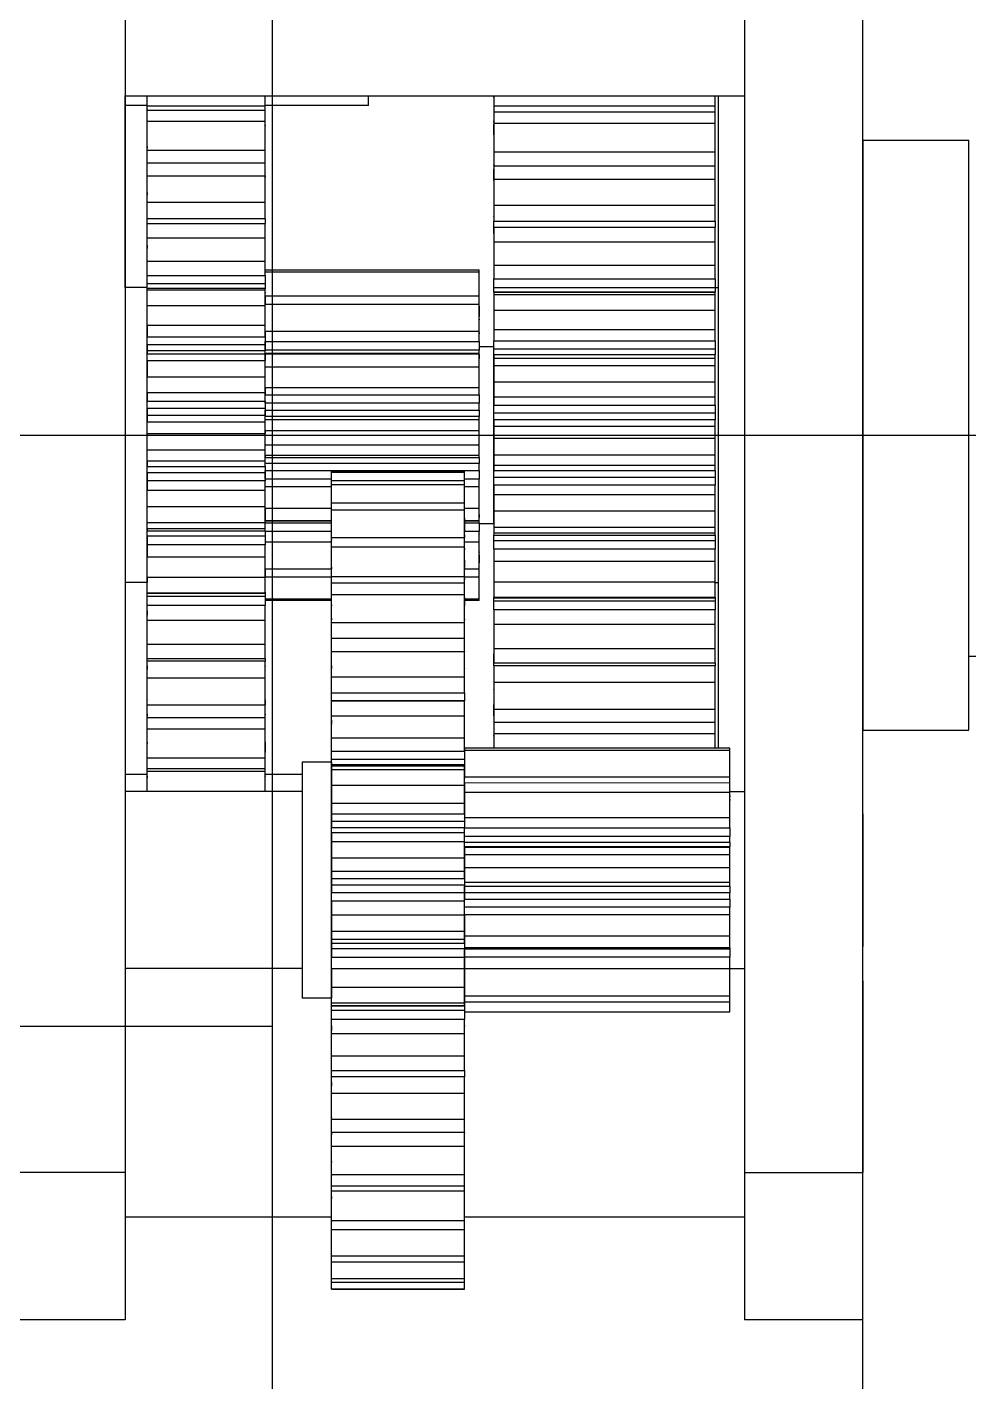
# Model space of a CAD drawing. Extents: x -38 to 38, y -21 to 21.
# Drawn here: x 19.84 to 26.22, y -6.42 to 2.77 of the extents above; entities that cross this region are included whole.
import ezdxf

# ---------------------------------------------------------------- set-up
doc = ezdxf.new("R2010")
doc.units = 0
doc.header["$MEASUREMENT"] = 0
doc.layers.get('0').update_dxf_attribs({"true_color": 0xffffff})

# ---------------------------------------------------------------- blocks, each defined once
blk = doc.blocks.new('SHAPE2DVIEW001')
at = {"color": 0}
for p, q in [((21.5, -16), (21.5, 16)), ((25.5, -16), (25.5, 16)), ((21.5, -4.01), (15, -4.01))]:
    blk.add_line(p, q, dxfattribs=at)
blk.add_lwpolyline([(25.5, -6), (25.5, -5)], dxfattribs=at)
blk = doc.blocks.new('SHAPE2DVIEW002')
at = {"color": 0}
for p, q in [((20.5, 5), (20.5, -5)), ((24.7, 5), (24.7, -5)), ((25.5, -5), (25.5, 5)), ((20.5, 2.3), (24.7, 2.3)), ((20.65, 2.2164), (20.65, 2.2314)), ((20.65, 2.2025), (20.65, 2.2314)), ((20.65, 1.8456), (20.65, 1.9325)), ((20.65, 1.4678), (20.65, 1.5781)), ((20.65, 1.0823), (20.65, 1.1782)), ((20.65, 1), (20.5, 1)), ((21.45, 0.9946), (20.65, 0.9946)), ((24.5, 1), (24.52, 1)), ((20.65, 0.6657), (20.65, 0.7444)), ((21.45, 0.7051), (21.45, 0.6972)), ((21.45, 0.7051), (21.45, 0.6345)), ((21.45, 0.7051), (22.9, 0.7051)), ((20.65, 0.5497), (20.65, 0.5699)), ((22.9, 0.5753), (21.45, 0.5753)), ((22.9, 0.5534), (21.45, 0.5534)), ((22.9, 0.6), (23, 0.6)), ((20.65, 0.2299), (20.65, 0.2893)), ((21.45, 0.3213), (21.45, 0.2724)), ((21.45, 0.3213), (22.9, 0.3213)), ((22.9, 0.2155), (21.45, 0.2155)), ((20.65, 0.0893), (20.65, 0.1316)), ((21.45, 0.1677), (22.9, 0.1677)), ((21.45, 0.1064), (22.9, 0.1064)), ((20.65, -0.2125), (20.65, -0.1742)), ((21.45, -0.1361), (21.45, -0.1521)), ((21.45, -0.1361), (22.9, -0.1361)), ((22.9, -0.1937), (21.45, -0.1937)), ((21.45, -0.2412), (22.9, -0.2412)), ((20.65, -0.3736), (20.65, -0.3106)), ((21.45, -0.3493), (21.9, -0.3493)), ((22.8, -0.3493), (22.9, -0.3493)), ((21.9, -0.4477), (21.9, -0.4378)), ((21.9, -0.5402), (21.9, -0.4477)), ((21.9, -0.6762), (21.9, -0.5402)), ((20.65, -0.6488), (20.65, -0.6327)), ((21.9, -0.5821), (21.45, -0.5821)), ((21.45, -0.5947), (21.9, -0.5947)), ((22.9, -0.5821), (22.8, -0.5821)), ((22.8, -0.5947), (22.9, -0.5947)), ((22.9, -0.6), (23, -0.6)), ((21.45, -0.725), (21.9, -0.725)), ((21.9, -0.7078), (21.9, -0.6644)), ((21.9, -0.7612), (21.9, -0.7269)), ((22.8, -0.725), (22.9, -0.725)), ((20.65, -0.8259), (20.65, -0.7438)), ((21.9, -0.8477), (21.9, -0.7573)), ((21.9, -1.0888), (21.9, -0.9584)), ((21.9, -0.9717), (21.9, -0.9609)), ((24.5, -1), (24.52, -1)), ((21.45, -1.075), (20.65, -1.075)), ((20.65, -1.2543), (20.65, -1.1556)), ((21.9, -1.2419), (21.9, -1.1911)), ((23, -1.1045), (24.5, -1.1045)), ((21.9, -1.3761), (21.9, -1.2708)), ((20.65, -1.6467), (20.65, -1.5341)), ((21.9, -1.5648), (21.9, -1.5472)), ((26.22, -1.5), (35.45, -1.5)), ((20.65, -1.6038), (20.65, -1.5864)), ((21.9, -1.7474), (21.9, -1.6393)), ((22.8, -1.8019), (21.9, -1.8019)), ((20.65, -1.9548), (20.65, -1.9153)), ((20.65, -1.9917), (20.65, -1.9153)), ((25.5, -2), (26.22, -2)), ((21.9, -2.1436), (21.9, -2.0521)), ((20.65, -2.2495), (20.65, -2.1889)), ((20.65, -2.2794), (20.65, -2.1889)), ((21.9, -2.2173), (21.7, -2.2173)), ((21.9, -2.2424), (21.9, -2.2356)), ((21.7, -2.4173), (20.5, -2.4173)), ((21.9, -2.5679), (21.9, -2.4959)), ((21.9, -2.6953), (21.9, -2.6643)), ((24.6, -2.721), (22.8, -2.721)), ((22.8, -2.7594), (24.6, -2.7594)), ((21.9, -3.0067), (21.9, -2.9564)), ((21.9, -3.1585), (21.9, -3.1044)), ((24.6, -3.1044), (22.8, -3.1044)), ((22.8, -3.1465), (24.6, -3.1465)), ((21.9, -3.4458), (21.9, -3.419)), ((24.6, -3.4823), (22.8, -3.4823)), ((22.8, -3.4843), (24.6, -3.4843)), ((21.9, -3.6172), (21.9, -3.5416)), ((24.6, -3.6173), (24.7, -3.6173)), ((21.9, -3.8711), (21.9, -3.8686)), ((22.8, -3.9106), (24.6, -3.9106)), ((21.9, -4.0567), (21.9, -3.962)), ((21.9, -4.4627), (21.9, -4.352)), ((21.9, -4.4205), (21.9, -4.4126)), ((21.9, -4.8222), (21.9, -4.7273)), ((21.9, -4.7858), (21.9, -4.7438)), ((20.5, -5), (19.7, -5)), ((21.9, -5.1238), (21.9, -4.9922)), ((21.9, -5.0941), (21.9, -5.0196)), ((24.7, -5), (25.5, -5)), ((21.9, -5.3263), (21.9, -5.2218)), ((20.5, -5.3), (21.9, -5.3)), ((22.8, -5.3), (24.7, -5.3)), ((21.9, -5.5163), (21.9, -5.3862)), ((21.9, -5.5641), (21.9, -5.5163)), ((20.5, -6), (19.7, -6)), ((20.5, -6), (19.7, -6)), ((25.5, -6), (24.7, -6))]:
    blk.add_line(p, q, dxfattribs=at)
for points in [[(20.5, 1.5), (20.5, 2.3)], [(20.65, 2.2967), (20.65, 2.3)], [(20.65, 2.2314), (20.65, 2.3)], [(20.65, 2.2871), (20.65, 2.3)], [(21.45, 2.2314), (21.45, 2.3)], [(21.45, 2.2967), (21.45, 2.3)], [(21.45, 2.2871), (21.45, 2.2967)], [(22.15, 2.235), (22.15, 2.3)], [(23, 2.3), (23, 2.2892)], [(23, 2.3), (23, 2.232)], [(24.5, 2.232), (24.5, 2.3)], [(24.52, 2.3), (24.52, -2.1241)], [(20.65, 2.2349), (20.5, 2.2349)], [(20.65, 2.2314), (21.45, 2.2314)], [(20.65, 2.2053), (20.65, 2.2164)], [(20.65, 2.2105), (20.65, 2.2053)], [(21.45, 2.2164), (21.45, 2.2738)], [(22.15, 2.235), (21.45, 2.2349)], [(21.45, 2.2025), (21.45, 2.2314)], [(21.45, 2.2051), (21.45, 2.2104)], [(23, 2.2892), (23, 2.2944)], [(23, 2.2894), (23, 2.1983)], [(23, 2.232), (23, 2.1054)], [(23, 2.232), (24.5, 2.232)], [(24.5, 2.1926), (24.5, 2.232)], [(20.65, 2.1275), (20.65, 2.2025)], [(20.65, 2.2025), (21.45, 2.2025)], [(20.65, 1.9325), (20.65, 2.1275)], [(20.65, 2.1275), (21.45, 2.1275)], [(21.45, 2.1275), (21.45, 2.2025)], [(21.45, 2.1022), (21.45, 2.1275)], [(21.45, 1.9325), (21.45, 2.1275)], [(23, 2.1983), (23, 2.1317)], [(23, 2.1926), (24.5, 2.1926)], [(23, 2.1926), (23, 2.1148)], [(23, 2.1317), (23, 2.129)], [(23, 2.1211), (23, 2.1295)], [(23, 2.129), (23, 2.1211)], [(23, 2.1148), (24.5, 2.1148)], [(23, 2.1148), (23, 1.9213)], [(24.5, 2.1148), (24.5, 2.1926)], [(24.5, 1.9213), (24.5, 2.1148)], [(20.65, 2.0457), (20.65, 2.1022)], [(20.65, 2.0456), (20.65, 2.0958)], [(20.65, 2.0132), (20.65, 2.0349)], [(21.45, 2.1022), (21.45, 2.096)], [(21.45, 2.0456), (21.45, 2.0903)], [(21.45, 2.0132), (21.45, 2.0345)], [(23, 2.0489), (23, 2.1054)], [(23, 2.0456), (23, 2.0489)], [(23, 2.0357), (23, 2.0456)], [(23, 2.0426), (23, 2.0357)], [(20.65, 1.9563), (20.65, 1.9461)], [(20.65, 1.9461), (20.65, 1.9521)], [(20.65, 1.9325), (21.45, 1.9325)], [(21.45, 1.9561), (21.45, 2.0132)], [(21.45, 1.8456), (21.45, 1.9325)], [(23, 1.946), (23, 1.881)], [(25.5, 2), (25.5, -2)], [(25.5, 2), (26.22, 2)], [(26.22, -2), (26.22, 2)], [(20.65, 1.7576), (20.65, 1.8456)], [(20.65, 1.8456), (21.45, 1.8456)], [(21.45, 1.7576), (21.45, 1.8456)], [(23, 1.9213), (23, 1.8028)], [(23, 1.9213), (24.5, 1.9213)], [(23, 1.881), (23, 1.8441)], [(23, 1.8441), (23, 1.8408)], [(23, 1.8408), (23, 1.8276)], [(24.5, 1.8257), (24.5, 1.9213)], [(20.65, 1.5781), (20.65, 1.7576)], [(20.65, 1.7525), (20.65, 1.7576)], [(20.65, 1.7576), (21.45, 1.7576)], [(21.45, 1.7576), (21.45, 1.7525)], [(21.45, 1.5781), (21.45, 1.7576)], [(21.45, 1.7488), (21.45, 1.7474)], [(23, 1.8276), (23, 1.8318)], [(23, 1.8257), (24.5, 1.8257)], [(23, 1.8257), (23, 1.7357)], [(23, 1.7449), (23, 1.8028)], [(24.5, 1.7357), (24.5, 1.8257)], [(20.65, 1.6718), (20.65, 1.7209)], [(21.45, 1.7375), (21.45, 1.7388)], [(21.45, 1.6718), (21.45, 1.7209)], [(21.45, 1.6456), (21.45, 1.6718)], [(23, 1.741), (23, 1.7449)], [(23, 1.7253), (23, 1.741)], [(23, 1.7357), (24.5, 1.7357)], [(23, 1.7357), (23, 1.5583)], [(23, 1.7283), (23, 1.7253)], [(24.5, 1.5583), (24.5, 1.7357)], [(20.65, 1.6457), (20.65, 1.6293)], [(20.65, 1.6293), (20.65, 1.6317)], [(20.65, 1.5781), (21.45, 1.5781)], [(21.45, 1.4678), (21.45, 1.5781)], [(20.5, 1), (20.5, 1.5)], [(23, 1.5583), (23, 1.4511)], [(23, 1.5583), (24.5, 1.5583)], [(23, 1.5436), (23, 1.5124)], [(23, 1.5124), (23, 1.5063)], [(23, 1.5063), (23, 1.5024)], [(23, 1.5024), (23, 1.4828)], [(23, 1.4828), (23, 1.4841)], [(24.5, 1.4511), (24.5, 1.5583)], [(20.65, 1.4355), (20.65, 1.4678)], [(20.65, 1.4678), (21.45, 1.4678)], [(20.65, 1.3372), (20.65, 1.4355)], [(20.65, 1.4355), (21.45, 1.4355)], [(20.65, 1.409), (20.65, 1.415)], [(21.45, 1.4678), (21.45, 1.4355)], [(21.45, 1.3372), (21.45, 1.4355)], [(21.45, 1.3843), (21.45, 1.3853)], [(23, 1.4511), (24.5, 1.4511)], [(23, 1.3933), (23, 1.4511)], [(23, 1.4089), (24.5, 1.4089)], [(23, 1.4089), (23, 1.3093)], [(23, 1.3889), (23, 1.3933)], [(23, 1.3662), (23, 1.3889)], [(24.5, 1.4511), (24.5, 1.4089)], [(24.5, 1.3093), (24.5, 1.4089)], [(20.65, 1.1782), (20.65, 1.3372)], [(20.65, 1.3372), (21.45, 1.3372)], [(20.65, 1.2877), (20.65, 1.2964)], [(20.65, 1.2878), (20.65, 1.264)], [(21.45, 1.1782), (21.45, 1.3372)], [(21.45, 1.2877), (21.45, 1.2964)], [(23, 1.3669), (23, 1.3662)], [(23, 1.3093), (24.5, 1.3093)], [(23, 1.3093), (23, 1.1527)], [(24.5, 1.1527), (24.5, 1.3093)], [(20.65, 1.264), (20.65, 1.2644)], [(20.65, 1.1782), (21.45, 1.1782)], [(21.45, 1.0823), (21.45, 1.1782)], [(21.45, 1.1201), (22.9, 1.1201)], [(21.45, 1.1068), (22.9, 1.1068)], [(22.9, 1.1068), (22.9, 1.1201)], [(22.9, 0.9273), (22.9, 1.1068)], [(23, 1.1527), (23, 1.0598)], [(23, 1.1527), (24.5, 1.1527)], [(23, 1.1273), (23, 1.123)], [(23, 1.123), (23, 1.0959)], [(24.5, 1.0598), (24.5, 1.1527)], [(20.65, 1.0249), (20.65, 1.0823)], [(20.65, 1.0823), (21.45, 1.0823)], [(21.45, 1.0249), (20.65, 1.0249)], [(20.65, 0.9946), (20.65, 1.0248)], [(21.45, 1.0823), (21.45, 1.0217)], [(21.45, 1.0823), (21.45, 1.0249)], [(21.45, 1.0249), (21.45, 1.0202)], [(21.45, 1.0202), (21.45, 0.9918)], [(23, 1.0598), (24.5, 1.0598)], [(23, 1.0037), (23, 1.0598)], [(24.5, 1.0598), (24.5, 1.0037)], [(20.65, 0.9842), (20.65, 0.9946)], [(20.65, 0.9946), (20.65, 0.9943)], [(20.65, 0.9918), (20.65, 0.9943)], [(20.65, 0.8783), (20.65, 0.9842)], [(20.65, 0.9842), (21.45, 0.9842)], [(21.45, 0.9842), (21.45, 0.9946)], [(21.45, 0.9946), (21.45, 0.9943)], [(21.45, 0.8783), (21.45, 0.9842)], [(21.45, 0.9697), (21.45, 0.9676)], [(21.45, 0.9433), (22.9, 0.9433)], [(21.45, 0.9409), (21.45, 0.8865)], [(22.9, 0.8865), (22.9, 0.9433)], [(22.9, 0.8865), (22.9, 0.9273)], [(23, 0.999), (23, 1.0037)], [(24.5, 0.999), (23, 0.999)], [(23, 0.9682), (23, 0.999)], [(24.5, 0.9682), (23, 0.9682)], [(23, 0.9682), (23, 0.9679)], [(23, 0.9679), (23, 0.9538)], [(23, 0.9679), (24.5, 0.9679)], [(23, 0.9538), (24.5, 0.9538)], [(23, 0.9538), (23, 0.8471)], [(24.5, 1.0037), (24.5, 0.999)], [(24.5, 0.999), (24.5, 1)], [(24.5, 0.999), (24.5, 0.9682)], [(24.5, 0.9679), (24.5, 0.9682)], [(24.5, 0.9538), (24.5, 0.9679)], [(24.5, 0.8471), (24.5, 0.9538)], [(20.65, 0.8783), (20.65, 0.8783)], [(20.65, 0.7444), (20.65, 0.8783)], [(20.65, 0.8783), (21.45, 0.8783)], [(21.45, 0.8865), (22.9, 0.8865)], [(21.45, 0.7444), (21.45, 0.8783)], [(21.45, 0.8704), (21.45, 0.873)], [(21.45, 0.8478), (21.45, 0.8513)], [(21.45, 0.8471), (21.45, 0.8476)], [(22.9, 0.7051), (22.9, 0.8865)], [(22.9, 0.873), (22.9, 0.8471)], [(22.9, 0.8513), (22.9, 0.8034)], [(23, 0.8471), (24.5, 0.8471)], [(23, 0.8471), (23, 0.7157)], [(24.5, 0.7157), (24.5, 0.8471)], [(20.65, 0.7444), (20.65, 0.6657)], [(20.65, 0.7444), (21.45, 0.7444)], [(21.45, 0.8034), (21.45, 0.8048)], [(21.45, 0.7809), (21.45, 0.7852)], [(21.45, 0.6657), (21.45, 0.7444)], [(22.9, 0.7954), (22.9, 0.8034)], [(22.9, 0.7809), (22.9, 0.7954)], [(22.9, 0.7852), (22.9, 0.7809)], [(20.65, 0.6114), (20.65, 0.6657)], [(20.65, 0.6657), (21.45, 0.6657)], [(21.45, 0.7068), (21.45, 0.7051)], [(21.45, 0.6948), (21.45, 0.6878)], [(21.45, 0.6878), (21.45, 0.6883)], [(21.45, 0.6657), (21.45, 0.6114)], [(22.9, 0.7275), (22.9, 0.7323)], [(22.9, 0.6345), (22.9, 0.7051)], [(22.9, 0.6871), (22.9, 0.6972)], [(22.9, 0.6948), (22.9, 0.6871)], [(23, 0.7157), (23, 0.6396)], [(23, 0.7157), (24.5, 0.7157)], [(24.5, 0.6396), (24.5, 0.7157)], [(20.65, 0.6114), (20.65, 0.5497)], [(21.45, 0.6114), (20.65, 0.6114)], [(20.65, 0.5699), (20.65, 0.6113)], [(21.45, 0.5699), (20.65, 0.5699)], [(21.45, 0.5753), (21.45, 0.6345)], [(21.45, 0.6345), (22.9, 0.6345)], [(21.45, 0.6114), (21.45, 0.6063)], [(21.45, 0.6063), (21.45, 0.5699)], [(21.45, 0.5753), (21.45, 0.5699)], [(21.45, 0.5497), (21.45, 0.5699)], [(22.9, 0.6345), (22.9, 0.5753)], [(22.9, 0.5534), (22.9, 0.5753)], [(22.9, 0.5504), (22.9, 0.5534)], [(22.9, 0.5534), (22.9, 0.5528)], [(23, 0.6396), (24.5, 0.6396)], [(23, 0.5867), (23, 0.6396)], [(23, 0), (23, 0.6)], [(23, 0.5818), (23, 0.5867)], [(24.5, 0.5818), (23, 0.5818)], [(23, 0.543), (23, 0.5818)], [(24.5, 0.6396), (24.5, 0.5867)], [(24.5, 0.5867), (24.5, 0.5818)], [(24.5, 0.5818), (24.5, 0.543)], [(20.65, 0.5045), (20.65, 0.5497)], [(20.65, 0.5497), (21.45, 0.5497)], [(20.65, 0.5045), (20.65, 0.3942)], [(20.65, 0.3942), (20.65, 0.5045)], [(20.65, 0.5045), (21.45, 0.5045)], [(21.45, 0.5504), (22.9, 0.5504)], [(21.45, 0.5497), (21.45, 0.5045)], [(21.45, 0.5045), (21.45, 0.5497)], [(21.45, 0.5378), (21.45, 0.5393)], [(21.45, 0.518), (21.45, 0.5381)], [(21.45, 0.5196), (21.45, 0.518)], [(21.45, 0.3942), (21.45, 0.5045)], [(21.45, 0.4632), (22.9, 0.4632)], [(22.9, 0.4632), (22.9, 0.5504)], [(22.9, 0.5454), (22.9, 0.5378)], [(22.9, 0.5381), (22.9, 0.518)], [(22.9, 0.518), (22.9, 0.5196)], [(22.9, 0.3213), (22.9, 0.4632)], [(24.5, 0.543), (23, 0.543)], [(23, 0.543), (23, 0.521)], [(23, 0.521), (23, 0.4726)], [(23, 0.521), (24.5, 0.521)], [(23, 0.4726), (24.5, 0.4726)], [(23, 0.4726), (23, 0.3619)], [(24.5, 0.521), (24.5, 0.543)], [(24.5, 0.4726), (24.5, 0.521)], [(24.5, 0.3619), (24.5, 0.4726)], [(20.65, 0.2893), (20.65, 0.3942)], [(20.65, 0.3942), (21.45, 0.3942)], [(21.45, 0.2893), (21.45, 0.3942)], [(20.65, 0.2893), (20.65, 0.2299)], [(20.65, 0.2893), (21.45, 0.2893)], [(21.45, 0.2299), (21.45, 0.2893)], [(22.9, 0.2724), (22.9, 0.3213)], [(23, 0.3619), (24.5, 0.3619)], [(23, 0.3619), (23, 0.2591)], [(24.5, 0.2591), (24.5, 0.3619)], [(20.65, 0.1802), (20.65, 0.2299)], [(20.65, 0.2299), (21.45, 0.2299)], [(21.45, 0.2724), (22.9, 0.2724)], [(21.45, 0.2155), (21.45, 0.2299)], [(21.45, 0.2299), (21.45, 0.1802)], [(21.45, 0.2155), (21.45, 0.1677)], [(22.9, 0.2724), (22.9, 0.2155)], [(22.9, 0.1677), (22.9, 0.2155)], [(23, 0.2591), (23, 0.202)], [(23, 0.2591), (24.5, 0.2591)], [(23, 0.202), (24.5, 0.202)], [(23, 0.1537), (23, 0.202)], [(24.5, 0.202), (24.5, 0.2591)], [(24.5, 0.202), (24.5, 0.1537)], [(20.65, 0.1802), (20.65, 0.0893)], [(20.65, 0.1315), (20.65, 0.1802)], [(21.45, 0.1802), (20.65, 0.1802)], [(21.45, 0.1315), (20.65, 0.1315)], [(21.45, 0.1802), (21.45, 0.175)], [(21.45, 0.175), (21.45, 0.1315)], [(21.45, 0.1315), (21.45, 0.1677)], [(21.45, 0.0893), (21.45, 0.1315)], [(22.9, 0.1248), (21.45, 0.1248)], [(22.9, 0.1677), (22.9, 0.1248)], [(22.9, 0.1064), (22.9, 0.1248)], [(22.9, 0.0314), (22.9, 0.1064)], [(23, 0.1487), (23, 0.1537)], [(24.5, 0.1487), (23, 0.1487)], [(23, 0.1031), (23, 0.1487)], [(24.5, 0.1031), (23, 0.1031)], [(23, 0.1031), (23, 0.0599)], [(24.5, 0.1537), (24.5, 0.1487)], [(24.5, 0.1487), (24.5, 0.1031)], [(24.5, 0.0599), (24.5, 0.1031)], [(20.65, 0.0104), (20.65, 0.0893)], [(20.65, 0.0893), (21.45, 0.0893)], [(20.65, -0.1013), (20.65, 0.0103)], [(20.65, 0.0103), (21.45, 0.0103)], [(21.45, 0.0103), (21.45, 0.0893)], [(21.45, 0.0314), (21.45, 0.0103)], [(21.45, 0.0314), (22.9, 0.0314)], [(21.45, -0.1013), (21.45, 0.0103)], [(22.9, -0.0663), (22.9, 0.0314)], [(23, 0.0599), (23, -0.0214)], [(23, 0.0599), (24.5, 0.0599)], [(24.5, -0.0214), (24.5, 0.0599)], [(21.45, -0.0663), (22.9, -0.0663)], [(22.9, 0), (23, 0)], [(22.9, -0.1361), (22.9, -0.0663)], [(23, -0.6), (23, 0)], [(23, -0.0214), (24.5, -0.0214)], [(23, -0.0214), (23, -0.1332)], [(24.5, 0), (24.52, 0)], [(24.5, -0.1332), (24.5, -0.0214)], [(20.65, -0.1013), (20.65, -0.1013)], [(20.65, -0.1742), (20.65, -0.1013)], [(20.65, -0.1013), (21.45, -0.1013)], [(20.65, -0.1742), (20.65, -0.2125)], [(20.65, -0.1742), (21.45, -0.1742)], [(21.45, -0.1742), (21.45, -0.1013)], [(21.45, -0.1521), (22.9, -0.1521)], [(21.45, -0.2125), (21.45, -0.1742)], [(22.9, -0.1521), (22.9, -0.1361)], [(22.9, -0.1521), (22.9, -0.1937)], [(23, -0.1332), (24.5, -0.1332)], [(23, -0.1332), (23, -0.2045)], [(24.5, -0.2045), (24.5, -0.1332)], [(20.65, -0.2561), (20.65, -0.2125)], [(20.65, -0.2125), (21.45, -0.2125)], [(20.65, -0.3106), (20.65, -0.256)], [(20.65, -0.2561), (20.65, -0.3736)], [(21.45, -0.2561), (20.65, -0.2561)], [(21.45, -0.2125), (21.45, -0.2412)], [(21.45, -0.2125), (21.45, -0.2561)], [(21.45, -0.2466), (21.45, -0.2412)], [(21.45, -0.2561), (21.45, -0.2613)], [(21.45, -0.2986), (21.45, -0.2574)], [(21.45, -0.2613), (21.45, -0.3106)], [(21.9, -0.2446), (22.8, -0.2446)], [(21.9, -0.2513), (21.9, -0.2446)], [(21.9, -0.2513), (22.8, -0.2513)], [(21.9, -0.3091), (21.9, -0.2513)], [(21.9, -0.3091), (21.9, -0.2559)], [(22.8, -0.2513), (22.8, -0.2446)], [(22.8, -0.3091), (22.8, -0.2513)], [(22.9, -0.2412), (22.9, -0.1937)], [(22.9, -0.2412), (22.9, -0.2986)], [(23, -0.2045), (23, -0.2412)], [(23, -0.2045), (24.5, -0.2045)], [(23, -0.2412), (24.5, -0.2412)], [(23, -0.2835), (23, -0.2412)], [(24.5, -0.2412), (24.5, -0.2045)], [(24.5, -0.2412), (24.5, -0.2835)], [(21.45, -0.3106), (20.65, -0.3106)], [(21.45, -0.2986), (21.45, -0.3106)], [(21.9, -0.2986), (21.45, -0.2986)], [(21.45, -0.3736), (21.45, -0.3106)], [(21.9, -0.3091), (22.8, -0.3091)], [(21.9, -0.3356), (21.9, -0.3091)], [(21.9, -0.3356), (22.8, -0.3356)], [(21.9, -0.4607), (21.9, -0.3356)], [(21.9, -0.4378), (21.9, -0.3356)], [(21.9, -0.4477), (21.9, -0.3356)], [(21.9, -0.4378), (21.9, -0.3493)], [(22.9, -0.2986), (22.8, -0.2986)], [(22.8, -0.3356), (22.8, -0.3091)], [(22.8, -0.4607), (22.8, -0.3356)], [(22.9, -0.3493), (22.9, -0.2986)], [(22.9, -0.4948), (22.9, -0.3493)], [(23, -0.2884), (23, -0.2835)], [(24.5, -0.2884), (23, -0.2884)], [(23, -0.3396), (23, -0.2884)], [(24.5, -0.3396), (23, -0.3396)], [(23, -0.3396), (23, -0.4029)], [(24.5, -0.2835), (24.5, -0.2884)], [(24.5, -0.2884), (24.5, -0.3396)], [(24.5, -0.4029), (24.5, -0.3396)], [(20.65, -0.4841), (20.65, -0.3736)], [(20.65, -0.3736), (21.45, -0.3736)], [(21.45, -0.4841), (21.45, -0.3736)], [(23, -0.4029), (23, -0.5149)], [(23, -0.4029), (24.5, -0.4029)], [(24.5, -0.5149), (24.5, -0.4029)], [(20.65, -0.5939), (20.65, -0.4841)], [(20.65, -0.4841), (21.45, -0.4841)], [(21.45, -0.5939), (21.45, -0.4841)], [(21.45, -0.4948), (21.9, -0.4948)], [(21.45, -0.4983), (21.45, -0.5806)], [(21.45, -0.5397), (21.45, -0.5418)], [(21.9, -0.4607), (22.8, -0.4607)], [(21.9, -0.5061), (21.9, -0.4607)], [(21.9, -0.5061), (22.8, -0.5061)], [(21.9, -0.6945), (21.9, -0.5061)], [(22.8, -0.5061), (22.8, -0.4607)], [(22.8, -0.4948), (22.9, -0.4948)], [(22.8, -0.6945), (22.8, -0.5061)], [(22.9, -0.5806), (22.9, -0.4948)], [(22.9, -0.5418), (22.9, -0.5396)], [(22.9, -0.5396), (22.9, -0.5585)], [(23, -0.5149), (24.5, -0.5149)], [(23, -0.5149), (23, -0.6247)], [(24.5, -0.6247), (24.5, -0.5149)], [(20.65, -0.5939), (20.65, -0.5939)], [(20.65, -0.6327), (20.65, -0.5939)], [(20.65, -0.5939), (21.45, -0.5939)], [(20.65, -0.6327), (20.65, -0.6488)], [(20.65, -0.6327), (21.45, -0.6327)], [(21.45, -0.5805), (21.45, -0.5752)], [(21.45, -0.5806), (21.9, -0.5806)], [(21.45, -0.5939), (21.45, -0.5947)], [(21.45, -0.6327), (21.45, -0.5939)], [(21.45, -0.597), (21.45, -0.5947)], [(21.45, -0.6488), (21.45, -0.6327)], [(22.8, -0.5632), (22.8, -0.5946)], [(22.8, -0.58), (22.8, -0.6191)], [(22.8, -0.5806), (22.9, -0.5806)], [(22.8, -0.6222), (22.8, -0.5946)], [(22.8, -0.6232), (22.8, -0.6478)], [(22.9, -0.5821), (22.9, -0.5806)], [(22.9, -0.5813), (22.9, -0.5821)], [(22.9, -0.5947), (22.9, -0.5821)], [(22.9, -0.5947), (22.9, -0.6536)], [(23, -0.6247), (24.5, -0.6247)], [(23, -0.6247), (23, -0.6625)], [(24.5, -0.6625), (24.5, -0.6247)], [(20.65, -0.685), (20.65, -0.6487)], [(20.65, -0.6488), (21.45, -0.6488)], [(20.65, -0.685), (20.65, -0.8259)], [(20.65, -0.7438), (20.65, -0.685)], [(21.45, -0.685), (20.65, -0.685)], [(21.45, -0.6536), (21.45, -0.6488)], [(21.45, -0.6488), (21.45, -0.685)], [(21.45, -0.6536), (21.45, -0.725)], [(21.9, -0.6536), (21.45, -0.6536)], [(21.45, -0.6772), (21.45, -0.6763)], [(21.45, -0.685), (21.45, -0.6901)], [(21.45, -0.6901), (21.45, -0.7438)], [(21.45, -0.7126), (21.45, -0.7216)], [(21.45, -0.725), (21.45, -0.7438)], [(21.9, -0.6945), (21.9, -0.6762)], [(21.9, -0.6945), (22.8, -0.6945)], [(21.9, -0.7573), (21.9, -0.6945)], [(21.9, -0.7079), (21.9, -0.7123)], [(22.9, -0.6536), (22.8, -0.6536)], [(22.8, -0.6762), (22.8, -0.6945)], [(22.8, -0.7573), (22.8, -0.6945)], [(22.8, -0.7259), (22.8, -0.727)], [(22.9, -0.725), (22.9, -0.6536)], [(22.9, -0.6815), (22.9, -0.6704)], [(22.9, -0.6704), (22.9, -0.6719)], [(22.9, -0.725), (22.9, -0.7126)], [(22.9, -0.9076), (22.9, -0.725)], [(23, -0.6625), (23, -0.6778)], [(23, -0.6625), (24.5, -0.6625)], [(23, -0.6778), (24.5, -0.6778)], [(23, -0.713), (23, -0.6778)], [(23, -0.7177), (23, -0.713)], [(24.5, -0.7177), (23, -0.7177)], [(23, -0.7731), (23, -0.7177)], [(24.5, -0.6778), (24.5, -0.6625)], [(24.5, -0.6778), (24.5, -0.713)], [(24.5, -0.713), (24.5, -0.7177)], [(24.5, -0.7177), (24.5, -0.7731)], [(21.45, -0.7438), (20.65, -0.7438)], [(20.65, -0.9647), (20.65, -0.8259)], [(20.65, -0.8259), (21.45, -0.8259)], [(21.45, -0.8259), (21.45, -0.7438)], [(21.45, -0.9647), (21.45, -0.8259)], [(21.9, -0.7573), (22.8, -0.7573)], [(21.9, -0.9584), (21.9, -0.7573)], [(22.8, -0.9584), (22.8, -0.7573)], [(22.8, -0.7693), (22.8, -0.7778)], [(22.8, -0.7778), (22.8, -0.7775)], [(22.9, -0.8074), (22.9, -0.7917)], [(22.9, -0.7917), (22.9, -0.7954)], [(22.9, -0.8121), (22.9, -0.8074)], [(22.9, -0.8121), (22.9, -0.8589)], [(24.5, -0.7731), (23, -0.7731)], [(23, -0.7731), (23, -0.8546)], [(24.5, -0.8546), (24.5, -0.7731)], [(21.45, -0.9076), (21.9, -0.9076)], [(21.45, -0.9104), (21.45, -0.9619)], [(21.9, -0.8953), (21.9, -0.8476)], [(21.9, -0.8953), (21.9, -0.9073)], [(21.9, -0.9073), (21.9, -0.901)], [(22.8, -0.8477), (22.8, -0.8953)], [(22.8, -0.9076), (22.8, -0.8953)], [(22.8, -0.9036), (22.8, -0.9076)], [(22.8, -0.9076), (22.9, -0.9076)], [(22.9, -0.8434), (22.9, -0.8429)], [(22.9, -0.8429), (22.9, -0.8674)], [(22.9, -0.9619), (22.9, -0.9076)], [(22.9, -0.9346), (22.9, -0.9076)], [(22.9, -0.9302), (22.9, -0.9076)], [(23, -0.8546), (23, -0.9944)], [(23, -0.8546), (24.5, -0.8546)], [(24.5, -0.9944), (24.5, -0.8546)], [(20.65, -1), (20.5, -1)], [(20.65, -0.9647), (20.65, -1)], [(20.65, -1.0694), (20.65, -0.9647)], [(20.65, -0.9647), (21.45, -0.9647)], [(21.45, -0.9221), (21.45, -0.9346)], [(21.45, -0.9346), (21.45, -0.9647)], [(21.45, -0.9619), (21.9, -0.9619)], [(21.45, -1.0694), (21.45, -0.9647)], [(21.9, -0.9584), (22.8, -0.9584)], [(21.9, -1.0029), (22.8, -1.0029)], [(21.9, -1.0811), (21.9, -1.0029)], [(22.8, -1.0029), (22.8, -0.9584)], [(22.8, -0.9619), (22.8, -0.9609)], [(22.8, -0.9619), (22.9, -0.9619)], [(22.8, -0.9717), (22.8, -0.9761)], [(22.8, -0.9818), (22.8, -0.9761)], [(22.8, -0.9768), (22.8, -0.9818)], [(22.8, -1.0811), (22.8, -1.0029)], [(22.9, -0.9346), (22.9, -0.9302)], [(22.9, -1.1126), (22.9, -0.9346)], [(23, -0.9944), (24.5, -0.9944)], [(23, -0.9944), (23, -1.0991)], [(24.5, -1.0991), (24.5, -0.9944)], [(20.65, -1.075), (20.65, -1.0694)], [(20.65, -1.0694), (21.45, -1.0694)], [(20.65, -1.0943), (20.65, -1.075)], [(20.65, -1.1556), (20.65, -1.0942)], [(21.45, -1.0942), (20.65, -1.0942)], [(21.45, -1.0664), (21.45, -1.0694)], [(21.45, -1.075), (21.45, -1.0694)], [(21.45, -1.0727), (21.45, -1.0736)], [(21.45, -1.0737), (21.45, -1.0746)], [(21.45, -1.075), (21.45, -1.0942)], [(21.45, -1.0942), (21.45, -1.1126)], [(21.45, -1.0942), (21.45, -1.0991)], [(21.45, -1.0991), (21.45, -1.1556)], [(21.9, -1.0811), (22.8, -1.0811)], [(21.9, -1.2708), (21.9, -1.0811)], [(21.9, -1.1453), (21.9, -1.0888)], [(22.8, -1.2708), (22.8, -1.0811)], [(22.8, -1.1016), (22.8, -1.1454)], [(23, -1.0983), (23, -1.0959)], [(23, -1.0991), (24.5, -1.0991)], [(23, -1.0991), (23, -1.1045)], [(24.5, -1.1045), (24.5, -1.0991)], [(24.5, -1.0991), (24.5, -1.1025)], [(21.45, -1.1556), (20.65, -1.1556)], [(20.65, -1.1928), (20.65, -1.1926)], [(20.65, -1.1926), (20.65, -1.2212)], [(21.45, -1.1126), (21.45, -1.1228)], [(21.9, -1.1126), (21.45, -1.1126)], [(21.9, -1.1228), (21.45, -1.1228)], [(21.45, -1.2543), (21.45, -1.1556)], [(21.9, -1.1454), (21.9, -1.1228)], [(21.9, -1.1574), (21.9, -1.1456)], [(21.9, -1.151), (21.9, -1.1574)], [(21.9, -1.1911), (21.9, -1.1574)], [(22.9, -1.1126), (22.8, -1.1126)], [(22.9, -1.1228), (22.8, -1.1228)], [(22.8, -1.1454), (22.8, -1.1489)], [(22.8, -1.1489), (22.8, -1.1509)], [(22.8, -1.1577), (22.8, -1.1509)], [(22.8, -1.1515), (22.8, -1.1528)], [(22.8, -1.1534), (22.8, -1.1577)], [(22.9, -1.1228), (22.9, -1.1126)], [(23, -1.123), (23, -1.1045)], [(23, -1.1273), (23, -1.123)], [(24.5, -1.1273), (23, -1.1273)], [(23, -1.1855), (23, -1.1273)], [(24.5, -1.1855), (23, -1.1855)], [(23, -1.1855), (23, -1.2831)], [(24.5, -1.1045), (24.5, -1.123)], [(24.5, -1.123), (24.5, -1.1273)], [(24.5, -1.1273), (24.5, -1.1855)], [(24.5, -1.2831), (24.5, -1.1855)], [(20.65, -1.4175), (20.65, -1.2543)], [(20.65, -1.2543), (21.45, -1.2543)], [(21.45, -1.4175), (21.45, -1.2543)], [(21.9, -1.2418), (21.9, -1.2529)], [(21.9, -1.2529), (21.9, -1.248)], [(21.9, -1.2708), (22.8, -1.2708)], [(22.8, -1.2531), (22.8, -1.2419)], [(22.8, -1.2479), (22.8, -1.2531)], [(22.8, -1.3761), (22.8, -1.2708)], [(23, -1.2831), (23, -1.4467)], [(23, -1.2831), (24.5, -1.2831)], [(24.5, -1.4467), (24.5, -1.2831)], [(21.9, -1.3761), (22.8, -1.3761)], [(21.9, -1.4672), (21.9, -1.3761)], [(22.8, -1.4672), (22.8, -1.3761)], [(23, -1.3669), (23, -1.3662)], [(23, -1.3662), (23, -1.3889)], [(20.65, -1.5141), (20.65, -1.4175)], [(20.65, -1.4175), (21.45, -1.4175)], [(21.45, -1.5141), (21.45, -1.4175)], [(21.9, -1.4666), (21.9, -1.4691)], [(21.9, -1.4691), (21.9, -1.4672)], [(21.9, -1.4672), (22.8, -1.4672)], [(21.9, -1.6393), (21.9, -1.4672)], [(22.8, -1.4672), (22.8, -1.4693)], [(22.8, -1.6393), (22.8, -1.4672)], [(23, -1.3889), (23, -1.4089)], [(23, -1.4467), (24.5, -1.4467)], [(23, -1.4467), (23, -1.5436)], [(24.5, -1.5436), (24.5, -1.4467)], [(20.65, -1.5341), (20.65, -1.5141)], [(20.65, -1.5141), (21.45, -1.5141)], [(21.45, -1.5341), (20.65, -1.5341)], [(21.45, -1.5141), (21.45, -1.5341)], [(21.45, -1.6467), (21.45, -1.5341)], [(21.9, -1.5472), (21.9, -1.5101)], [(22.8, -1.5176), (22.8, -1.5101)], [(22.8, -1.5472), (22.8, -1.5411)], [(23, -1.5024), (23, -1.4828)], [(23, -1.4828), (23, -1.4841)], [(23, -1.5063), (23, -1.5024)], [(23, -1.5655), (23, -1.5063)], [(23, -1.5436), (24.5, -1.5436)], [(24.5, -1.5436), (24.5, -1.5655)], [(20.65, -1.5677), (20.65, -1.5658)], [(20.65, -1.5658), (20.65, -1.5863)], [(20.65, -1.6465), (20.65, -1.6038)], [(20.65, -1.8295), (20.65, -1.6467)], [(20.65, -1.6467), (21.45, -1.6467)], [(21.45, -1.5656), (21.45, -1.5677)], [(21.45, -1.8295), (21.45, -1.6467)], [(21.9, -1.5647), (21.9, -1.5827)], [(21.9, -1.5827), (21.9, -1.5811)], [(21.9, -1.6393), (22.8, -1.6393)], [(22.8, -1.5827), (22.8, -1.5648)], [(22.8, -1.5811), (22.8, -1.5827)], [(22.8, -1.7474), (22.8, -1.6393)], [(24.5, -1.5655), (23, -1.5655)], [(23, -1.5655), (23, -1.6765)], [(24.5, -1.6765), (24.5, -1.5655)], [(23, -1.6765), (23, -1.8595)], [(23, -1.6765), (24.5, -1.6765)], [(23, -1.7283), (23, -1.7253)], [(23, -1.7253), (23, -1.741)], [(23, -1.741), (23, -1.7711)], [(24.5, -1.8595), (24.5, -1.6765)], [(20.65, -1.8075), (20.65, -1.7944)], [(20.65, -1.7944), (20.65, -1.7984)], [(20.65, -1.8295), (20.65, -1.8295)], [(20.65, -1.9153), (20.65, -1.8295)], [(20.65, -1.8295), (21.45, -1.8295)], [(21.45, -1.7984), (21.45, -1.7942)], [(21.45, -1.7942), (21.45, -1.8074)], [(21.45, -1.8074), (21.45, -1.8113)], [(21.45, -1.8113), (21.45, -1.8295)], [(21.45, -1.9153), (21.45, -1.8295)], [(21.9, -1.7474), (22.8, -1.7474)], [(21.9, -1.8019), (21.9, -1.7474)], [(21.9, -1.802), (21.9, -1.8019)], [(21.9, -1.8019), (21.9, -1.802)], [(21.9, -1.802), (22.8, -1.802)], [(21.9, -1.903), (21.9, -1.802)], [(21.9, -1.8321), (21.9, -1.8325)], [(22.8, -1.7474), (22.8, -1.802)], [(22.8, -1.802), (22.8, -1.8019)], [(22.8, -1.903), (22.8, -1.802)], [(23, -1.7711), (23, -1.8257)], [(23, -1.8311), (23, -1.8276)], [(23, -1.8276), (23, -1.8318)], [(23, -1.8408), (23, -1.8318)], [(20.65, -1.8974), (20.65, -1.8922)], [(20.65, -1.8922), (20.65, -1.9058)], [(20.65, -1.9153), (21.45, -1.9153)], [(21.45, -1.8918), (21.45, -1.8974)], [(21.45, -1.9917), (21.45, -1.9153)], [(21.9, -1.903), (22.8, -1.903)], [(21.9, -2.0521), (21.9, -1.903)], [(22.8, -2.0521), (22.8, -1.903)], [(23, -1.8441), (23, -1.8408)], [(23, -1.9029), (23, -1.8441)], [(23, -1.8595), (24.5, -1.8595)], [(23, -1.8595), (23, -1.946)], [(23, -1.9029), (23, -2.0243)], [(24.5, -1.946), (24.5, -1.8595)], [(20.65, -2.0314), (20.65, -1.9548)], [(20.65, -2.1889), (20.65, -1.9917)], [(20.65, -1.9917), (21.45, -1.9917)], [(21.45, -2.1889), (21.45, -1.9917)], [(21.9, -1.9343), (21.9, -1.9605)], [(22.8, -1.9604), (22.8, -1.9373)], [(22.8, -1.9604), (22.8, -1.9598)], [(23, -1.946), (24.5, -1.946)], [(24.5, -2.0243), (24.5, -1.946)], [(20.65, -2.0909), (20.65, -2.0834)], [(20.65, -2.0834), (20.65, -2.0918)], [(21.45, -2.0918), (21.45, -2.0832)], [(21.45, -2.0832), (21.45, -2.0908)], [(21.45, -2.0908), (21.45, -2.0941)], [(21.45, -2.0941), (21.45, -2.1492)], [(21.9, -2.0521), (22.8, -2.0521)], [(22.8, -2.1436), (22.8, -2.0521)], [(23, -2.0243), (23, -2.1241)], [(23, -2.0243), (24.5, -2.0243)], [(23, -2.0426), (23, -2.0357)], [(23, -2.0357), (23, -2.0456)], [(23, -2.0456), (23, -2.1054)], [(23, -2.1054), (23, -2.1215)], [(24.5, -2.1241), (24.5, -2.0243)], [(20.65, -2.2613), (20.65, -2.1889)], [(20.65, -2.1889), (21.45, -2.1889)], [(21.45, -2.1889), (21.45, -2.1492)], [(21.45, -2.2613), (21.45, -2.1889)], [(21.9, -2.1436), (22.8, -2.1436)], [(21.9, -2.1992), (21.9, -2.1436)], [(22.8, -2.1992), (21.9, -2.1992)], [(21.9, -2.2357), (21.9, -2.1993)], [(22.8, -2.1241), (22.8, -2.1396)], [(24.6, -2.1241), (22.8, -2.1241)], [(22.8, -2.1396), (22.8, -2.1436)], [(24.6, -2.1396), (22.8, -2.1396)], [(22.8, -2.1436), (22.8, -2.1992)], [(22.8, -2.1992), (22.8, -2.2047)], [(23, -2.1238), (23, -2.1211)], [(23, -2.1211), (23, -2.1241)], [(24.6, -2.1396), (24.6, -2.1241)], [(24.6, -2.3198), (24.6, -2.1396)], [(24.6, -2.31), (24.6, -2.1903)], [(20.65, -2.3108), (20.65, -2.2495)], [(20.65, -2.2613), (21.45, -2.2613)], [(20.65, -2.4173), (20.65, -2.2794)], [(20.65, -2.2794), (21.45, -2.2794)], [(21.45, -2.2794), (21.45, -2.2613)], [(21.45, -2.4173), (21.45, -2.2794)], [(21.7, -2.2173), (21.7, -3.8173)], [(21.9, -2.2173), (21.9, -2.2356)], [(22.8, -2.2356), (21.9, -2.2356)], [(21.9, -2.2424), (21.9, -2.6643)], [(21.9, -2.267), (21.9, -2.2424)], [(21.9, -2.2424), (22.8, -2.2424)], [(21.9, -2.267), (22.8, -2.267)], [(21.9, -2.3747), (21.9, -2.267)], [(22.8, -2.2047), (22.8, -2.2356)], [(22.8, -2.2424), (22.8, -2.2356)], [(22.8, -2.2356), (22.8, -2.2531)], [(22.8, -2.2356), (22.8, -2.26)], [(22.8, -2.267), (22.8, -2.2424)], [(22.8, -2.2531), (22.8, -2.3198)], [(22.8, -2.26), (22.8, -2.31)], [(22.8, -2.3747), (22.8, -2.267)], [(20.5, -2.3), (20.65, -2.3)], [(20.65, -2.3142), (20.65, -2.3108)], [(20.65, -2.3108), (20.65, -2.325)], [(20.65, -2.3578), (20.65, -2.325)], [(21.45, -2.3), (21.7, -2.3)], [(21.45, -2.3107), (21.45, -2.3141)], [(21.45, -2.325), (21.45, -2.3221)], [(21.45, -2.4173), (21.45, -2.368)], [(21.9, -2.3747), (22.8, -2.3747)], [(21.9, -2.4959), (21.9, -2.3747)], [(22.8, -2.31), (22.8, -2.3168)], [(22.8, -2.3198), (22.8, -2.3296)], [(24.6, -2.3198), (22.8, -2.3198)], [(22.8, -2.3592), (22.8, -2.4241)], [(24.6, -2.3593), (22.8, -2.3592)], [(22.8, -2.4959), (22.8, -2.3747)], [(22.8, -2.3863), (22.8, -2.4012)], [(24.6, -2.3593), (24.6, -2.31)], [(24.6, -2.3593), (24.6, -2.3198)], [(24.6, -2.4241), (24.6, -2.3593)], [(22.8, -2.4241), (22.8, -2.5381)], [(24.6, -2.4241), (22.8, -2.4241)], [(22.8, -2.4508), (22.8, -2.4685)], [(22.8, -2.478), (22.8, -2.4708)], [(24.6, -2.3976), (24.6, -2.397)], [(24.6, -2.4173), (24.7, -2.4173)], [(24.6, -2.596), (24.6, -2.4241)], [(24.6, -2.4449), (24.6, -2.4508)], [(24.6, -2.4685), (24.6, -2.4508)], [(24.6, -2.478), (24.6, -2.4685)], [(24.6, -2.4708), (24.6, -2.478)], [(24.7, -2.4173), (24.7, -2.5319)], [(21.9, -2.4959), (22.8, -2.4959)], [(21.9, -2.5679), (22.8, -2.5679)], [(21.9, -2.6195), (21.9, -2.5679)], [(22.8, -2.5679), (22.8, -2.4959)], [(22.8, -2.5381), (22.8, -2.596)], [(22.8, -2.5523), (22.8, -2.5562)], [(22.8, -2.5569), (22.8, -2.5562)], [(22.8, -2.5679), (22.8, -2.6196)], [(22.8, -2.5704), (22.8, -2.5742)], [(25.5, -2.5673), (25.5, -3.4673)], [(22.8, -2.6196), (21.9, -2.6196)], [(21.9, -2.6644), (21.9, -2.6196)], [(22.8, -2.5801), (22.8, -2.5967)], [(22.8, -2.596), (22.8, -2.6196)], [(24.6, -2.596), (22.8, -2.596)], [(22.8, -2.5967), (22.8, -2.5963)], [(22.8, -2.6196), (22.8, -2.6254)], [(22.8, -2.6254), (22.8, -2.6643)], [(22.8, -2.721), (22.8, -2.6627)], [(22.8, -2.6627), (24.6, -2.6627)], [(24.6, -2.6627), (24.6, -2.596)], [(24.6, -2.6627), (24.6, -2.721)], [(22.8, -2.6643), (21.9, -2.6643)], [(21.9, -2.6953), (21.9, -3.1044)], [(21.9, -2.7561), (21.9, -2.6953)], [(21.9, -2.6953), (22.8, -2.6953)], [(22.8, -2.6953), (22.8, -2.6643)], [(22.8, -2.7561), (22.8, -2.6953)], [(24.6, -2.7594), (24.6, -2.721)], [(21.9, -2.7561), (22.8, -2.7561)], [(21.9, -2.8671), (21.9, -2.7561)], [(22.8, -2.8671), (22.8, -2.7561)], [(24.6, -2.7919), (22.8, -2.7919)], [(24.6, -2.7959), (22.8, -2.7959)], [(22.8, -2.7981), (22.8, -2.8046)], [(22.8, -2.8046), (22.8, -2.8458)], [(22.8, -2.8458), (22.8, -2.9352)], [(24.6, -2.8458), (22.8, -2.8458)], [(24.6, -2.7594), (24.6, -2.7919)], [(24.6, -2.7959), (24.6, -2.7919)], [(24.6, -2.8458), (24.6, -2.7959)], [(24.6, -2.9352), (24.6, -2.8458)], [(21.9, -2.8671), (22.8, -2.8671)], [(21.9, -2.9564), (21.9, -2.8671)], [(22.8, -2.9564), (22.8, -2.8671)], [(22.8, -2.9352), (22.8, -3.0061)], [(24.6, -2.9352), (22.8, -2.9352)], [(24.6, -3.0331), (24.6, -2.9352)], [(21.9, -2.9564), (22.8, -2.9564)], [(21.9, -3.0527), (21.9, -3.0066)], [(21.9, -3.0067), (22.8, -3.0067)], [(22.8, -3.0067), (22.8, -2.9564)], [(22.8, -3.0061), (22.8, -3.0331)], [(22.8, -3.0067), (22.8, -3.0527)], [(22.8, -3.0527), (21.9, -3.0527)], [(21.9, -3.1044), (21.9, -3.0527)], [(22.8, -3.1044), (21.9, -3.1044)], [(22.8, -3.0331), (22.8, -3.0527)], [(24.6, -3.0331), (22.8, -3.0331)], [(22.8, -3.0527), (22.8, -3.0586)], [(22.8, -3.0586), (22.8, -3.1044)], [(22.8, -3.0586), (22.8, -3.0596)], [(22.8, -3.1044), (22.8, -3.0596)], [(22.8, -3.0596), (24.6, -3.0596)], [(22.8, -3.1585), (22.8, -3.1044)], [(22.8, -3.1044), (22.8, -3.1465)], [(24.6, -3.0596), (24.6, -3.0331)], [(24.6, -3.0596), (24.6, -3.1044)], [(24.6, -3.1465), (24.6, -3.1044)], [(21.9, -3.1585), (21.9, -3.5416)], [(21.9, -3.2536), (21.9, -3.1585)], [(21.9, -3.1585), (22.8, -3.1585)], [(22.8, -3.2014), (22.8, -3.1465)], [(22.8, -3.2536), (22.8, -3.1585)], [(24.6, -3.2014), (22.8, -3.2014)], [(24.6, -3.1465), (24.6, -3.2014)], [(24.6, -3.2524), (24.6, -3.2014)], [(21.9, -3.2536), (22.8, -3.2536)], [(21.9, -3.3643), (21.9, -3.2536)], [(24.6, -3.2524), (22.8, -3.2524)], [(22.8, -3.3643), (22.8, -3.2536)], [(22.8, -3.2536), (22.8, -3.2985)], [(22.8, -3.2985), (22.8, -3.3978)], [(24.6, -3.3978), (24.6, -3.2524)], [(21.9, -3.3643), (22.8, -3.3643)], [(21.9, -3.4189), (21.9, -3.3643)], [(22.8, -3.419), (22.8, -3.3643)], [(22.8, -3.3978), (22.8, -3.4457)], [(24.6, -3.3978), (22.8, -3.3978)], [(24.6, -3.4777), (24.6, -3.3978)], [(21.9, -3.419), (22.8, -3.419)], [(21.9, -3.4457), (22.8, -3.4457)], [(21.9, -3.4847), (21.9, -3.4457)], [(22.8, -3.4846), (21.9, -3.4846)], [(21.9, -3.5416), (21.9, -3.4846)], [(22.8, -3.4457), (22.8, -3.419)], [(22.8, -3.4379), (22.8, -3.4404)], [(22.8, -3.4457), (22.8, -3.4846)], [(22.8, -3.4545), (22.8, -3.4561)], [(22.8, -3.4777), (22.8, -3.4823)], [(24.6, -3.4777), (22.8, -3.4777)], [(22.8, -3.4823), (22.8, -3.4821)], [(22.8, -3.4862), (22.8, -3.4843)], [(22.8, -3.4846), (22.8, -3.4905)], [(22.8, -3.4905), (22.8, -3.5416)], [(22.8, -3.5406), (22.8, -3.4905)], [(24.6, -3.4642), (24.6, -3.4545)], [(24.6, -3.4777), (24.6, -3.4823)], [(24.6, -3.4823), (24.6, -3.4777)], [(24.6, -3.4843), (24.6, -3.4823)], [(24.6, -3.4843), (24.6, -3.5406)], [(22.8, -3.5416), (21.9, -3.5416)], [(22.8, -3.5406), (22.8, -3.6192)], [(24.6, -3.5406), (22.8, -3.5406)], [(22.8, -3.6172), (22.8, -3.5416)], [(22.8, -3.5567), (22.8, -3.5638)], [(22.8, -3.5661), (22.8, -3.6107)], [(24.6, -3.6192), (24.6, -3.5406)], [(24.7, -3.5027), (24.7, -3.6173)], [(21.7, -3.6173), (20.5, -3.6173)], [(21.9, -3.6172), (21.9, -3.8173)], [(21.9, -3.7435), (21.9, -3.6172)], [(21.9, -3.6172), (22.8, -3.6172)], [(22.8, -3.7435), (22.8, -3.6172)], [(22.8, -3.6192), (22.8, -3.685)], [(24.6, -3.6192), (22.8, -3.6192)], [(22.8, -3.6376), (22.8, -3.637)], [(22.8, -3.637), (22.8, -3.6475)], [(24.6, -3.8045), (24.6, -3.6192)], [(24.6, -3.6371), (24.6, -3.6192)], [(24.6, -3.637), (24.6, -3.6376)], [(24.6, -3.6754), (24.6, -3.6437)], [(24.6, -3.6799), (24.6, -3.6596)], [(21.9, -3.7435), (22.8, -3.7435)], [(21.9, -3.8503), (21.9, -3.7435)], [(22.8, -3.685), (22.8, -3.8045)], [(22.8, -3.8503), (22.8, -3.7435)], [(22.8, -3.756), (22.8, -3.9105)], [(24.7, -3.7), (24.7, -5)], [(25.5, -3.7), (25.5, -5)], [(21.9, -3.8173), (21.7, -3.8173)], [(21.9, -3.8503), (22.8, -3.8503)], [(21.9, -3.8686), (21.9, -3.8503)], [(24.6, -3.8045), (22.8, -3.8045)], [(24.6, -3.8443), (22.8, -3.8443)], [(22.8, -3.8686), (22.8, -3.8503)], [(24.6, -3.9105), (24.6, -3.8045)], [(24.6, -3.8443), (24.6, -3.8045)], [(21.9, -3.8686), (22.8, -3.8686)], [(21.9, -3.9017), (21.9, -3.871)], [(21.9, -3.8711), (22.8, -3.8711)], [(21.9, -3.962), (21.9, -3.9015)], [(22.8, -3.9016), (21.9, -3.9016)], [(22.8, -3.8711), (22.8, -3.8686)], [(22.8, -3.8711), (22.8, -3.9016)], [(22.8, -3.9016), (22.8, -3.9073)], [(22.8, -3.9073), (22.8, -3.962)], [(22.8, -3.962), (21.9, -3.962)], [(21.9, -4.0047), (21.9, -4.0047)], [(21.9, -4.0047), (21.9, -4.0364)], [(22.8, -4.0567), (22.8, -3.962)], [(22.8, -4.0041), (22.8, -4.0102)], [(22.8, -4.0313), (22.8, -4.0047)], [(22.8, -4.0365), (22.8, -4.0313)], [(21.9, -4.2101), (21.9, -4.0567)], [(21.9, -4.0567), (22.8, -4.0567)], [(22.8, -4.2101), (22.8, -4.0567)], [(21.9, -4.2101), (22.8, -4.2101)], [(21.9, -4.3096), (21.9, -4.2101)], [(22.8, -4.3096), (22.8, -4.2101)], [(21.9, -4.3521), (21.9, -4.29)], [(21.9, -4.3096), (22.8, -4.3096)], [(22.8, -4.2689), (22.8, -4.2683)], [(22.8, -4.3096), (22.8, -4.352)], [(22.8, -4.352), (21.9, -4.352)], [(21.9, -4.3908), (21.9, -4.3896)], [(21.9, -4.3896), (21.9, -4.4125)], [(22.8, -4.4627), (22.8, -4.352)], [(22.8, -4.4079), (22.8, -4.3895)], [(22.8, -4.3895), (22.8, -4.3908)], [(22.8, -4.4126), (22.8, -4.4079)], [(21.9, -4.6383), (21.9, -4.4627)], [(21.9, -4.4627), (22.8, -4.4627)], [(22.8, -4.4513), (22.8, -4.4205)], [(22.8, -4.6383), (22.8, -4.4627)], [(21.9, -4.6379), (21.9, -4.6235)], [(21.9, -4.6235), (21.9, -4.6266)], [(21.9, -4.6383), (21.9, -4.6376)], [(21.9, -4.6383), (22.8, -4.6383)], [(21.9, -4.7273), (21.9, -4.6383)], [(22.8, -4.6266), (22.8, -4.6234)], [(22.8, -4.7273), (22.8, -4.6383)], [(21.9, -4.7273), (22.8, -4.7273)], [(21.9, -4.7327), (21.9, -4.7285)], [(21.9, -4.7285), (21.9, -4.7437)], [(22.8, -4.8222), (22.8, -4.7273)], [(22.8, -4.7399), (22.8, -4.7282)], [(22.8, -4.7282), (22.8, -4.7327)], [(22.8, -4.7438), (22.8, -4.7399)], [(21.9, -4.8525), (21.9, -4.8222)], [(21.9, -4.8222), (22.8, -4.8222)], [(21.9, -5.0144), (21.9, -4.8223)], [(22.8, -4.8525), (22.8, -4.7858)], [(22.8, -5.0144), (22.8, -4.8222)], [(21.9, -4.9335), (21.9, -4.9252)], [(21.9, -4.9252), (21.9, -4.9325)], [(21.9, -4.9923), (21.9, -4.9331)], [(22.8, -4.9325), (22.8, -4.9251)], [(20.5, -5), (20.5, -6)], [(21.9, -5.0195), (21.9, -5.0105)], [(21.9, -5.0105), (21.9, -5.0194)], [(21.9, -5.0144), (22.8, -5.0144)], [(21.9, -5.0901), (21.9, -5.0144)], [(22.8, -5.0901), (22.8, -5.0144)], [(24.7, -5), (24.7, -6)], [(25.5, -6), (25.5, -5)], [(21.9, -5.0901), (22.8, -5.0901)], [(21.9, -5.3263), (21.9, -5.1238)], [(21.9, -5.1637), (21.9, -5.1238)], [(21.9, -5.1238), (22.8, -5.1238)], [(22.8, -5.1238), (22.8, -5.0901)], [(22.8, -5.1637), (22.8, -5.0941)], [(22.8, -5.3263), (22.8, -5.1238)], [(21.9, -5.1674), (21.9, -5.1637)], [(21.9, -5.1637), (21.9, -5.1769)], [(21.9, -5.2218), (21.9, -5.1769)], [(22.8, -5.1659), (22.8, -5.1637)], [(22.8, -5.1637), (22.8, -5.1637)], [(22.8, -5.1657), (22.8, -5.1654)], [(22.8, -5.1947), (22.8, -5.1672)], [(22.8, -5.2288), (22.8, -5.2264)], [(21.9, -5.3263), (22.8, -5.3263)], [(21.9, -5.3862), (21.9, -5.3263)], [(22.8, -5.3862), (22.8, -5.3263)], [(21.9, -5.3806), (21.9, -5.3577)], [(21.9, -5.3806), (21.9, -5.3698)], [(21.9, -5.3698), (21.9, -5.371)], [(21.9, -5.3862), (22.8, -5.3862)], [(21.9, -5.5641), (21.9, -5.3862)], [(22.8, -5.5641), (22.8, -5.3862)], [(22.8, -5.4357), (22.8, -5.3862)], [(22.8, -5.4226), (22.8, -5.4236)], [(21.9, -5.5641), (21.9, -5.5163)], [(21.9, -5.5641), (22.8, -5.5641)], [(21.9, -5.6062), (21.9, -5.5641)], [(22.8, -5.6062), (22.8, -5.5641)], [(22.8, -5.7199), (22.8, -5.5641)], [(21.9, -5.6062), (22.8, -5.6062)], [(21.9, -5.7199), (21.9, -5.6062)], [(21.9, -5.7199), (21.9, -5.6062)], [(21.9, -5.7199), (21.9, -5.6062)], [(21.9, -5.6603), (21.9, -5.6062)], [(22.8, -5.6603), (22.8, -5.6062)], [(21.9, -5.7199), (22.8, -5.7199)], [(21.9, -5.743), (21.9, -5.7199)], [(21.9, -5.743), (22.8, -5.743)], [(21.9, -5.7889), (21.9, -5.743)], [(21.9, -5.7688), (21.9, -5.743)], [(22.8, -5.743), (22.8, -5.7199)], [(22.8, -5.7889), (22.8, -5.7199)], [(22.8, -5.7688), (22.8, -5.7199)], [(21.9, -5.7889), (22.8, -5.7889)], [(21.9, -5.7922), (21.9, -5.7889)], [(21.9, -5.7922), (22.8, -5.7922)], [(22.8, -5.7922), (22.8, -5.7889)]]:
    blk.add_lwpolyline(points, dxfattribs=at)

msp = doc.modelspace()

# ---------------------------------------------------------------- linework, layer by layer
at = {"color": 0}
msp.add_lwpolyline([(0, 0), (38, 0)], dxfattribs=at)

# ---------------------------------------------------------------- block references
for name in ['SHAPE2DVIEW001', 'SHAPE2DVIEW002']:
    msp.add_blockref(name, (0, 0), dxfattribs=at)

doc.saveas('drawing.dxf')
